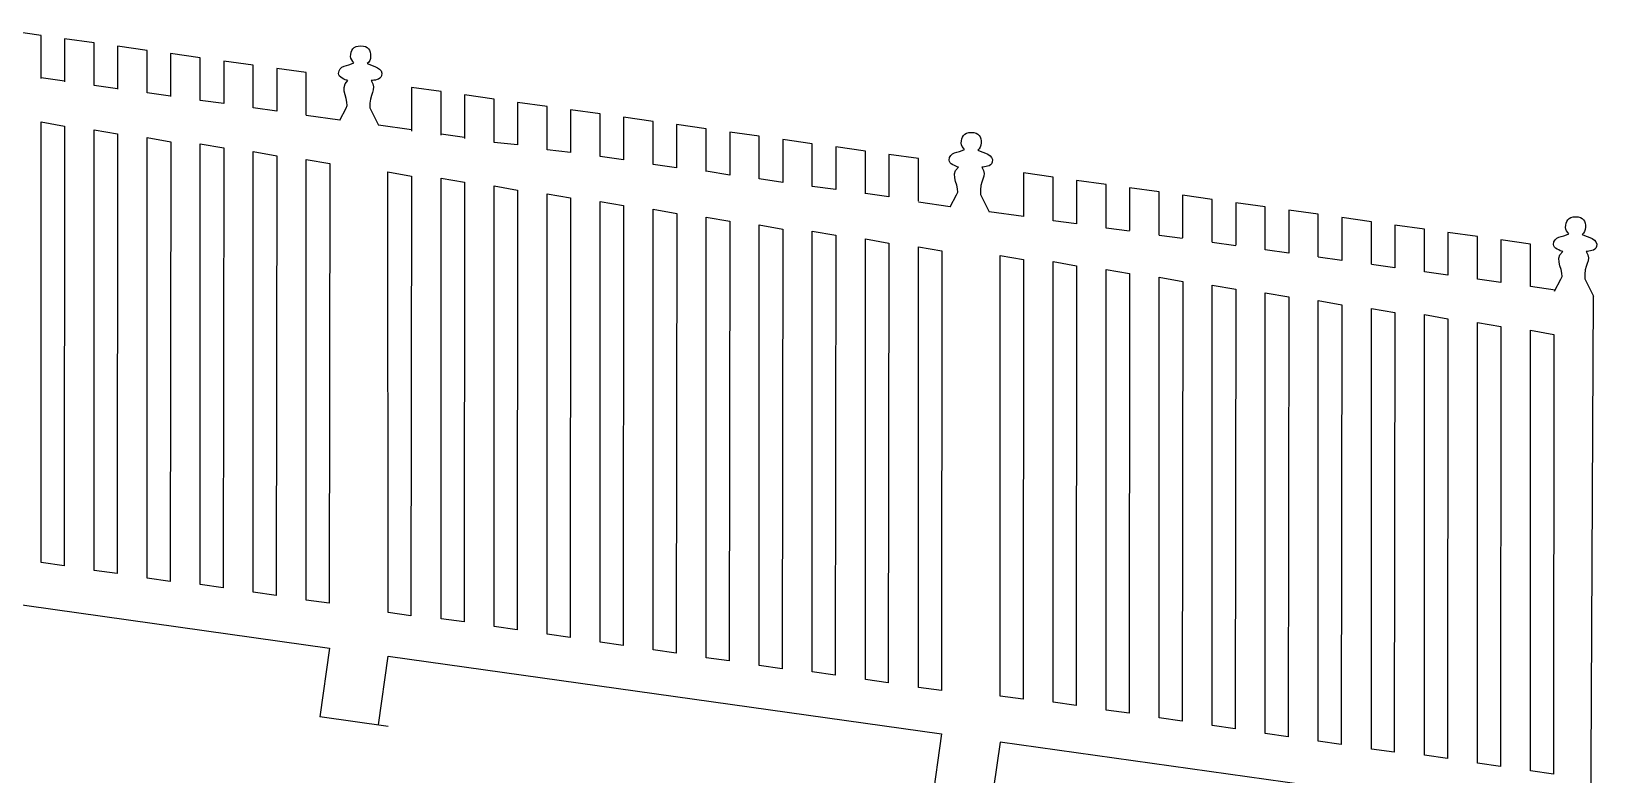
# Model space of a CAD drawing. Extents: x -294 to 276, y -108 to 146.
# Drawn here: x 198.8 to 265.2, y 83.1 to 114.6 of the extents above; entities that cross this region are included whole.
import ezdxf

# ---------------------------------------------------------------- set-up
doc = ezdxf.new("R2010")
doc.units = 0
doc.header["$MEASUREMENT"] = 0
doc.layers.add('OUTLINE', color=7, linetype='CONTINUOUS')

msp = doc.modelspace()

# ---------------------------------------------------------------- linework, layer by layer
at = {"layer": 'OUTLINE', "color": 1}
for points, knots in [([(199.1753, 112.6438), (199.1753, 112.6438), (199.1753, 114.4728), (199.1753, 114.4728), (199.1753, 114.4728), (199.1753, 114.4728), (197.9213, 114.6486), (197.9213, 114.6486), (197.9213, 114.6486), (197.9213, 114.6486), (197.9213, 112.8422), (197.9213, 112.8422)], [0, 0, 0, 0, 0.25, 0.25, 0.25, 0.25, 0.5, 0.5, 0.5, 0.5, 1, 1, 1, 1]), ([(201.4229, 112.3516), (201.4229, 112.3516), (201.4229, 114.1574), (201.4229, 114.1574), (201.4229, 114.1574), (201.4229, 114.1574), (200.1693, 114.3332), (200.1693, 114.3332), (200.1693, 114.3332), (200.1693, 114.3332), (200.1693, 112.5064), (200.1693, 112.5064)], [0, 0, 0, 0, 0.25, 0.25, 0.25, 0.25, 0.5, 0.5, 0.5, 0.5, 1, 1, 1, 1]), ([(203.6703, 112.0366), (203.6703, 112.0366), (203.6703, 113.842), (203.6703, 113.842), (203.6703, 113.842), (203.6703, 113.842), (202.4173, 114.0178), (202.4173, 114.0178), (202.4173, 114.0178), (202.4173, 114.0178), (202.4173, 112.1954), (202.4173, 112.1954)], [0, 0, 0, 0, 0.25, 0.25, 0.25, 0.25, 0.5, 0.5, 0.5, 0.5, 1, 1, 1, 1]), ([(205.9179, 111.7114), (205.9179, 111.7114), (205.9179, 113.5266), (205.9179, 113.5266), (205.9179, 113.5266), (205.9179, 113.5266), (204.6651, 113.7024), (204.6651, 113.7024), (204.6651, 113.7024), (204.6651, 113.7024), (204.6651, 111.8846), (204.6651, 111.8846)], [0, 0, 0, 0, 0.25, 0.25, 0.25, 0.25, 0.5, 0.5, 0.5, 0.5, 1, 1, 1, 1]), ([(211.8305, 110.8844), (211.8305, 110.8844), (212.0983, 111.3886), (212.0983, 111.3886), (212.0983, 111.3886), (212.3049, 111.6706), (211.7473, 112.2224), (212.1751, 112.5556), (212.1751, 112.5556), (212.0697, 112.591), (211.7713, 112.6984), (211.7793, 112.8604), (211.7793, 112.8604), (211.7969, 113.2182), (212.1671, 113.1664), (212.4349, 113.3098), (212.4349, 113.3098), (212.3707, 113.3854), (212.2933, 113.4776), (212.2933, 113.5766), (212.2933, 113.5766), (212.2933, 113.836), (212.4053, 114.033), (212.7235, 114.033), (212.7235, 114.033), (213.0415, 114.033), (213.1407, 113.8492), (213.1407, 113.5898), (213.1407, 113.5898), (213.1407, 113.4722), (213.0873, 113.3384), (212.9999, 113.277), (212.9999, 113.277), (213.2443, 113.1766), (213.6959, 113.0916), (213.6019, 112.7672), (213.6019, 112.7672), (213.5455, 112.5726), (213.2985, 112.5824), (213.1667, 112.5572), (213.1667, 112.5572), (213.4331, 112.1518), (213.0457, 112.002), (213.1099, 111.3988), (213.1099, 111.3988), (213.1099, 111.3988), (213.4739, 110.6658), (213.4739, 110.6658)], [0, 0, 0, 0, 0.0769231, 0.0769231, 0.0769231, 0.0769231, 0.1538462, 0.1538462, 0.1538462, 0.1538462, 0.2307692, 0.2307692, 0.2307692, 0.2307692, 0.3076923, 0.3076923, 0.3076923, 0.3076923, 0.3846154, 0.3846154, 0.3846154, 0.3846154, 0.4615385, 0.4615385, 0.4615385, 0.4615385, 0.5384615, 0.5384615, 0.5384615, 0.5384615, 0.6153846, 0.6153846, 0.6153846, 0.6153846, 0.6923077, 0.6923077, 0.6923077, 0.6923077, 0.7692308, 0.7692308, 0.7692308, 0.7692308, 0.8461538, 0.8461538, 0.8461538, 0.8461538, 1, 1, 1, 1]), ([(208.1653, 111.4006), (208.1653, 111.4006), (208.1653, 113.2114), (208.1653, 113.2114), (208.1653, 113.2114), (208.1653, 113.2114), (206.9127, 113.3872), (206.9127, 113.3872), (206.9127, 113.3872), (206.9127, 113.3872), (206.9127, 111.5822), (206.9127, 111.5822)], [0, 0, 0, 0, 0.25, 0.25, 0.25, 0.25, 0.5, 0.5, 0.5, 0.5, 1, 1, 1, 1]), ([(210.4127, 111.0918), (210.4127, 111.0918), (210.4127, 112.896), (210.4127, 112.896), (210.4127, 112.896), (210.4127, 112.896), (209.1603, 113.0718), (209.1603, 113.0718), (209.1603, 113.0718), (209.1603, 113.0718), (209.1603, 111.2674), (209.1603, 111.2674)], [0, 0, 0, 0, 0.25, 0.25, 0.25, 0.25, 0.5, 0.5, 0.5, 0.5, 1, 1, 1, 1]), ([(216.1233, 110.2432), (216.1233, 110.2432), (216.1233, 112.0902), (216.1233, 112.0902), (216.1233, 112.0902), (216.1233, 112.0902), (214.8683, 112.2662), (214.8683, 112.2662), (214.8683, 112.2662), (214.8683, 112.2662), (214.8683, 110.4168), (214.8683, 110.4168)], [0, 0, 0, 0, 0.25, 0.25, 0.25, 0.25, 0.5, 0.5, 0.5, 0.5, 1, 1, 1, 1]), ([(218.3707, 109.9324), (218.3707, 109.9324), (218.3707, 111.7748), (218.3707, 111.7748), (218.3707, 111.7748), (218.3707, 111.7748), (217.1165, 111.9508), (217.1165, 111.9508), (217.1165, 111.9508), (217.1165, 111.9508), (217.1165, 110.1058), (217.1165, 110.1058)], [0, 0, 0, 0, 0.25, 0.25, 0.25, 0.25, 0.5, 0.5, 0.5, 0.5, 1, 1, 1, 1]), ([(220.6183, 109.6216), (220.6183, 109.6216), (220.6183, 111.4596), (220.6183, 111.4596), (220.6183, 111.4596), (220.6183, 111.4596), (219.3643, 111.6354), (219.3643, 111.6354), (219.3643, 111.6354), (219.3643, 111.6354), (219.3643, 109.8282), (219.3643, 109.8282)], [0, 0, 0, 0, 0.25, 0.25, 0.25, 0.25, 0.5, 0.5, 0.5, 0.5, 1, 1, 1, 1]), ([(222.8657, 109.3376), (222.8657, 109.3376), (222.8657, 111.1442), (222.8657, 111.1442), (222.8657, 111.1442), (222.8657, 111.1442), (221.6123, 111.32), (221.6123, 111.32), (221.6123, 111.32), (221.6123, 111.32), (221.6123, 109.5132), (221.6123, 109.5132)], [0, 0, 0, 0, 0.25, 0.25, 0.25, 0.25, 0.5, 0.5, 0.5, 0.5, 1, 1, 1, 1]), ([(225.1131, 109), (225.1131, 109), (225.1131, 110.829), (225.1131, 110.829), (225.1131, 110.829), (225.1131, 110.829), (223.8591, 111.0048), (223.8591, 111.0048), (223.8591, 111.0048), (223.8591, 111.0048), (223.8591, 109.1984), (223.8591, 109.1984)], [0, 0, 0, 0, 0.25, 0.25, 0.25, 0.25, 0.5, 0.5, 0.5, 0.5, 1, 1, 1, 1]), ([(200.1484, 91.9765), (200.1484, 91.9765), (200.1711, 110.6278), (200.1711, 110.6278), (200.1711, 110.6278), (200.1711, 110.6278), (199.1753, 110.8047), (199.1753, 110.8047), (199.1753, 110.8047), (199.1753, 110.8047), (199.1754, 92.1152), (199.1754, 92.1152), (199.1754, 92.1152), (199.1754, 92.1152), (200.1484, 91.9765), (200.1484, 91.9765)], [0, 0, 0, 0, 0.2, 0.2, 0.2, 0.2, 0.4, 0.4, 0.4, 0.4, 0.6, 0.6, 0.6, 0.6, 1, 1, 1, 1]), ([(202.396, 91.6457), (202.396, 91.6457), (202.4187, 110.297), (202.4187, 110.297), (202.4187, 110.297), (202.4187, 110.297), (201.4229, 110.4739), (201.4229, 110.4739), (201.4229, 110.4739), (201.4229, 110.4739), (201.423, 91.7844), (201.423, 91.7844), (201.423, 91.7844), (201.423, 91.7844), (202.396, 91.6457), (202.396, 91.6457)], [0, 0, 0, 0, 0.2, 0.2, 0.2, 0.2, 0.4, 0.4, 0.4, 0.4, 0.6, 0.6, 0.6, 0.6, 1, 1, 1, 1]), ([(227.3607, 108.7078), (227.3607, 108.7078), (227.3607, 110.5136), (227.3607, 110.5136), (227.3607, 110.5136), (227.3607, 110.5136), (226.1071, 110.6894), (226.1071, 110.6894), (226.1071, 110.6894), (226.1071, 110.6894), (226.1071, 108.8626), (226.1071, 108.8626)], [0, 0, 0, 0, 0.25, 0.25, 0.25, 0.25, 0.5, 0.5, 0.5, 0.5, 1, 1, 1, 1]), ([(229.6081, 108.3928), (229.6081, 108.3928), (229.6081, 110.1982), (229.6081, 110.1982), (229.6081, 110.1982), (229.6081, 110.1982), (228.3551, 110.374), (228.3551, 110.374), (228.3551, 110.374), (228.3551, 110.374), (228.3551, 108.5516), (228.3551, 108.5516)], [0, 0, 0, 0, 0.25, 0.25, 0.25, 0.25, 0.5, 0.5, 0.5, 0.5, 1, 1, 1, 1]), ([(237.7035, 107.2112), (237.7035, 107.2112), (237.9713, 107.7154), (237.9713, 107.7154), (237.9713, 107.7154), (238.1779, 107.9974), (237.6203, 108.5492), (238.0481, 108.8824), (238.0481, 108.8824), (237.9427, 108.9178), (237.6443, 109.0252), (237.6523, 109.1872), (237.6523, 109.1872), (237.6699, 109.545), (238.0401, 109.4932), (238.3079, 109.6366), (238.3079, 109.6366), (238.2437, 109.7122), (238.1663, 109.8044), (238.1663, 109.9034), (238.1663, 109.9034), (238.1663, 110.1628), (238.2783, 110.3598), (238.5965, 110.3598), (238.5965, 110.3598), (238.9145, 110.3598), (239.0137, 110.176), (239.0137, 109.9166), (239.0137, 109.9166), (239.0137, 109.799), (238.9603, 109.6652), (238.8729, 109.6038), (238.8729, 109.6038), (239.1173, 109.5034), (239.5689, 109.4184), (239.4749, 109.094), (239.4749, 109.094), (239.4185, 108.8994), (239.1715, 108.9092), (239.0397, 108.884), (239.0397, 108.884), (239.3061, 108.4786), (238.9187, 108.3288), (238.9829, 107.7256), (238.9829, 107.7256), (238.9829, 107.7256), (239.3469, 106.9926), (239.3469, 106.9926)], [0, 0, 0, 0, 0.0769231, 0.0769231, 0.0769231, 0.0769231, 0.1538462, 0.1538462, 0.1538462, 0.1538462, 0.2307692, 0.2307692, 0.2307692, 0.2307692, 0.3076923, 0.3076923, 0.3076923, 0.3076923, 0.3846154, 0.3846154, 0.3846154, 0.3846154, 0.4615385, 0.4615385, 0.4615385, 0.4615385, 0.5384615, 0.5384615, 0.5384615, 0.5384615, 0.6153846, 0.6153846, 0.6153846, 0.6153846, 0.6923077, 0.6923077, 0.6923077, 0.6923077, 0.7692308, 0.7692308, 0.7692308, 0.7692308, 0.8461538, 0.8461538, 0.8461538, 0.8461538, 1, 1, 1, 1]), ([(204.6434, 91.3149), (204.6434, 91.3149), (204.6661, 109.9662), (204.6661, 109.9662), (204.6661, 109.9662), (204.6661, 109.9662), (203.6703, 110.1431), (203.6703, 110.1431), (203.6703, 110.1431), (203.6703, 110.1431), (203.6704, 91.4536), (203.6704, 91.4536), (203.6704, 91.4536), (203.6704, 91.4536), (204.6434, 91.3149), (204.6434, 91.3149)], [0, 0, 0, 0, 0.2, 0.2, 0.2, 0.2, 0.4, 0.4, 0.4, 0.4, 0.6, 0.6, 0.6, 0.6, 1, 1, 1, 1]), ([(206.891, 91.0503), (206.891, 91.0503), (206.9137, 109.7016), (206.9137, 109.7016), (206.9137, 109.7016), (206.9137, 109.7016), (205.9179, 109.8785), (205.9179, 109.8785), (205.9179, 109.8785), (205.9179, 109.8785), (205.918, 91.189), (205.918, 91.189), (205.918, 91.189), (205.918, 91.189), (206.891, 91.0503), (206.891, 91.0503)], [0, 0, 0, 0, 0.2, 0.2, 0.2, 0.2, 0.4, 0.4, 0.4, 0.4, 0.6, 0.6, 0.6, 0.6, 1, 1, 1, 1]), ([(231.8557, 108.0676), (231.8557, 108.0676), (231.8557, 109.8828), (231.8557, 109.8828), (231.8557, 109.8828), (231.8557, 109.8828), (230.6029, 110.0586), (230.6029, 110.0586), (230.6029, 110.0586), (230.6029, 110.0586), (230.6029, 108.2408), (230.6029, 108.2408)], [0, 0, 0, 0, 0.25, 0.25, 0.25, 0.25, 0.5, 0.5, 0.5, 0.5, 1, 1, 1, 1]), ([(234.1031, 107.7568), (234.1031, 107.7568), (234.1031, 109.5676), (234.1031, 109.5676), (234.1031, 109.5676), (234.1031, 109.5676), (232.8505, 109.7434), (232.8505, 109.7434), (232.8505, 109.7434), (232.8505, 109.7434), (232.8505, 107.9384), (232.8505, 107.9384)], [0, 0, 0, 0, 0.25, 0.25, 0.25, 0.25, 0.5, 0.5, 0.5, 0.5, 1, 1, 1, 1]), ([(209.1384, 90.7197), (209.1384, 90.7197), (209.1611, 109.371), (209.1611, 109.371), (209.1611, 109.371), (209.1611, 109.371), (208.1653, 109.5479), (208.1653, 109.5479), (208.1653, 109.5479), (208.1653, 109.5479), (208.1654, 90.8584), (208.1654, 90.8584), (208.1654, 90.8584), (208.1654, 90.8584), (209.1384, 90.7197), (209.1384, 90.7197)], [0, 0, 0, 0, 0.2, 0.2, 0.2, 0.2, 0.4, 0.4, 0.4, 0.4, 0.6, 0.6, 0.6, 0.6, 1, 1, 1, 1]), ([(211.3858, 90.3891), (211.3858, 90.3891), (211.4085, 109.0404), (211.4085, 109.0404), (211.4085, 109.0404), (211.4085, 109.0404), (210.4127, 109.2173), (210.4127, 109.2173), (210.4127, 109.2173), (210.4127, 109.2173), (210.4128, 90.5278), (210.4128, 90.5278), (210.4128, 90.5278), (210.4128, 90.5278), (211.3858, 90.3891), (211.3858, 90.3891)], [0, 0, 0, 0, 0.2, 0.2, 0.2, 0.2, 0.4, 0.4, 0.4, 0.4, 0.6, 0.6, 0.6, 0.6, 1, 1, 1, 1]), ([(236.3505, 107.448), (236.3505, 107.448), (236.3505, 109.2522), (236.3505, 109.2522), (236.3505, 109.2522), (236.3505, 109.2522), (235.0981, 109.428), (235.0981, 109.428), (235.0981, 109.428), (235.0981, 109.428), (235.0981, 107.6236), (235.0981, 107.6236)], [0, 0, 0, 0, 0.25, 0.25, 0.25, 0.25, 0.5, 0.5, 0.5, 0.5, 1, 1, 1, 1]), ([(214.8488, 89.8601), (214.8488, 89.8601), (214.8715, 108.5114), (214.8715, 108.5114), (214.8715, 108.5114), (214.8715, 108.5114), (213.8757, 108.6883), (213.8757, 108.6883), (213.8757, 108.6883), (213.8757, 108.6883), (213.8758, 89.9988), (213.8758, 89.9988), (213.8758, 89.9988), (213.8758, 89.9988), (214.8488, 89.8601), (214.8488, 89.8601)], [0, 0, 0, 0, 0.2, 0.2, 0.2, 0.2, 0.4, 0.4, 0.4, 0.4, 0.6, 0.6, 0.6, 0.6, 1, 1, 1, 1]), ([(217.0964, 89.5955), (217.0964, 89.5955), (217.1191, 108.2468), (217.1191, 108.2468), (217.1191, 108.2468), (217.1191, 108.2468), (216.1233, 108.4237), (216.1233, 108.4237), (216.1233, 108.4237), (216.1233, 108.4237), (216.1234, 89.7342), (216.1234, 89.7342), (216.1234, 89.7342), (216.1234, 89.7342), (217.0964, 89.5955), (217.0964, 89.5955)], [0, 0, 0, 0, 0.2, 0.2, 0.2, 0.2, 0.4, 0.4, 0.4, 0.4, 0.6, 0.6, 0.6, 0.6, 1, 1, 1, 1]), ([(242.0609, 106.6172), (242.0609, 106.6172), (242.0609, 108.4642), (242.0609, 108.4642), (242.0609, 108.4642), (242.0609, 108.4642), (240.8059, 108.6402), (240.8059, 108.6402), (240.8059, 108.6402), (240.8059, 108.6402), (240.8059, 106.7908), (240.8059, 106.7908)], [0, 0, 0, 0, 0.25, 0.25, 0.25, 0.25, 0.5, 0.5, 0.5, 0.5, 1, 1, 1, 1]), ([(244.3083, 106.3064), (244.3083, 106.3064), (244.3083, 108.1488), (244.3083, 108.1488), (244.3083, 108.1488), (244.3083, 108.1488), (243.0541, 108.3248), (243.0541, 108.3248), (243.0541, 108.3248), (243.0541, 108.3248), (243.0541, 106.4798), (243.0541, 106.4798)], [0, 0, 0, 0, 0.25, 0.25, 0.25, 0.25, 0.5, 0.5, 0.5, 0.5, 1, 1, 1, 1]), ([(219.3438, 89.2647), (219.3438, 89.2647), (219.3665, 107.916), (219.3665, 107.916), (219.3665, 107.916), (219.3665, 107.916), (218.3707, 108.0929), (218.3707, 108.0929), (218.3707, 108.0929), (218.3707, 108.0929), (218.3708, 89.4034), (218.3708, 89.4034), (218.3708, 89.4034), (218.3708, 89.4034), (219.3438, 89.2647), (219.3438, 89.2647)], [0, 0, 0, 0, 0.2, 0.2, 0.2, 0.2, 0.4, 0.4, 0.4, 0.4, 0.6, 0.6, 0.6, 0.6, 1, 1, 1, 1]), ([(221.5914, 88.9339), (221.5914, 88.9339), (221.6141, 107.5852), (221.6141, 107.5852), (221.6141, 107.5852), (221.6141, 107.5852), (220.6183, 107.7621), (220.6183, 107.7621), (220.6183, 107.7621), (220.6183, 107.7621), (220.6184, 89.0726), (220.6184, 89.0726), (220.6184, 89.0726), (220.6184, 89.0726), (221.5914, 88.9339), (221.5914, 88.9339)], [0, 0, 0, 0, 0.2, 0.2, 0.2, 0.2, 0.4, 0.4, 0.4, 0.4, 0.6, 0.6, 0.6, 0.6, 1, 1, 1, 1]), ([(246.5559, 105.9956), (246.5559, 105.9956), (246.5559, 107.8336), (246.5559, 107.8336), (246.5559, 107.8336), (246.5559, 107.8336), (245.3019, 108.0094), (245.3019, 108.0094), (245.3019, 108.0094), (245.3019, 108.0094), (245.3019, 106.2022), (245.3019, 106.2022)], [0, 0, 0, 0, 0.25, 0.25, 0.25, 0.25, 0.5, 0.5, 0.5, 0.5, 1, 1, 1, 1]), ([(248.8033, 105.7116), (248.8033, 105.7116), (248.8033, 107.5182), (248.8033, 107.5182), (248.8033, 107.5182), (248.8033, 107.5182), (247.5499, 107.694), (247.5499, 107.694), (247.5499, 107.694), (247.5499, 107.694), (247.5499, 105.8872), (247.5499, 105.8872)], [0, 0, 0, 0, 0.25, 0.25, 0.25, 0.25, 0.5, 0.5, 0.5, 0.5, 1, 1, 1, 1]), ([(223.8388, 88.6031), (223.8388, 88.6031), (223.8615, 107.2544), (223.8615, 107.2544), (223.8615, 107.2544), (223.8615, 107.2544), (222.8657, 107.4313), (222.8657, 107.4313), (222.8657, 107.4313), (222.8657, 107.4313), (222.8658, 88.7418), (222.8658, 88.7418), (222.8658, 88.7418), (222.8658, 88.7418), (223.8388, 88.6031), (223.8388, 88.6031)], [0, 0, 0, 0, 0.2, 0.2, 0.2, 0.2, 0.4, 0.4, 0.4, 0.4, 0.6, 0.6, 0.6, 0.6, 1, 1, 1, 1]), ([(226.0862, 88.2723), (226.0862, 88.2723), (226.1089, 106.9236), (226.1089, 106.9236), (226.1089, 106.9236), (226.1089, 106.9236), (225.1131, 107.1005), (225.1131, 107.1005), (225.1131, 107.1005), (225.1131, 107.1005), (225.1132, 88.411), (225.1132, 88.411), (225.1132, 88.411), (225.1132, 88.411), (226.0862, 88.2723), (226.0862, 88.2723)], [0, 0, 0, 0, 0.2, 0.2, 0.2, 0.2, 0.4, 0.4, 0.4, 0.4, 0.6, 0.6, 0.6, 0.6, 1, 1, 1, 1]), ([(251.0507, 105.374), (251.0507, 105.374), (251.0507, 107.203), (251.0507, 107.203), (251.0507, 107.203), (251.0507, 107.203), (249.7967, 107.3788), (249.7967, 107.3788), (249.7967, 107.3788), (249.7967, 107.3788), (249.7967, 105.5724), (249.7967, 105.5724)], [0, 0, 0, 0, 0.25, 0.25, 0.25, 0.25, 0.5, 0.5, 0.5, 0.5, 1, 1, 1, 1]), ([(253.2983, 105.0818), (253.2983, 105.0818), (253.2983, 106.8876), (253.2983, 106.8876), (253.2983, 106.8876), (253.2983, 106.8876), (252.0447, 107.0634), (252.0447, 107.0634), (252.0447, 107.0634), (252.0447, 107.0634), (252.0447, 105.2366), (252.0447, 105.2366)], [0, 0, 0, 0, 0.25, 0.25, 0.25, 0.25, 0.5, 0.5, 0.5, 0.5, 1, 1, 1, 1]), ([(228.3338, 87.9415), (228.3338, 87.9415), (228.3565, 106.5928), (228.3565, 106.5928), (228.3565, 106.5928), (228.3565, 106.5928), (227.3607, 106.7697), (227.3607, 106.7697), (227.3607, 106.7697), (227.3607, 106.7697), (227.3608, 88.0802), (227.3608, 88.0802), (227.3608, 88.0802), (227.3608, 88.0802), (228.3338, 87.9415), (228.3338, 87.9415)], [0, 0, 0, 0, 0.2, 0.2, 0.2, 0.2, 0.4, 0.4, 0.4, 0.4, 0.6, 0.6, 0.6, 0.6, 1, 1, 1, 1]), ([(230.5812, 87.6107), (230.5812, 87.6107), (230.6039, 106.262), (230.6039, 106.262), (230.6039, 106.262), (230.6039, 106.262), (229.6081, 106.4389), (229.6081, 106.4389), (229.6081, 106.4389), (229.6081, 106.4389), (229.6082, 87.7494), (229.6082, 87.7494), (229.6082, 87.7494), (229.6082, 87.7494), (230.5812, 87.6107), (230.5812, 87.6107)], [0, 0, 0, 0, 0.2, 0.2, 0.2, 0.2, 0.4, 0.4, 0.4, 0.4, 0.6, 0.6, 0.6, 0.6, 1, 1, 1, 1]), ([(255.5457, 104.7668), (255.5457, 104.7668), (255.5457, 106.5722), (255.5457, 106.5722), (255.5457, 106.5722), (255.5457, 106.5722), (254.2927, 106.748), (254.2927, 106.748), (254.2927, 106.748), (254.2927, 106.748), (254.2927, 104.9256), (254.2927, 104.9256)], [0, 0, 0, 0, 0.25, 0.25, 0.25, 0.25, 0.5, 0.5, 0.5, 0.5, 1, 1, 1, 1]), ([(257.7933, 104.4416), (257.7933, 104.4416), (257.7933, 106.2568), (257.7933, 106.2568), (257.7933, 106.2568), (257.7933, 106.2568), (256.5405, 106.4326), (256.5405, 106.4326), (256.5405, 106.4326), (256.5405, 106.4326), (256.5405, 104.6148), (256.5405, 104.6148)], [0, 0, 0, 0, 0.25, 0.25, 0.25, 0.25, 0.5, 0.5, 0.5, 0.5, 1, 1, 1, 1]), ([(263.3125, 103.6336), (263.3125, 103.6336), (263.5803, 104.1378), (263.5803, 104.1378), (263.5803, 104.1378), (263.7869, 104.4198), (263.2293, 104.9716), (263.6571, 105.3048), (263.6571, 105.3048), (263.5517, 105.3402), (263.2533, 105.4476), (263.2613, 105.6096), (263.2613, 105.6096), (263.2789, 105.9674), (263.6491, 105.9156), (263.9169, 106.059), (263.9169, 106.059), (263.8527, 106.1346), (263.7753, 106.2268), (263.7753, 106.3258), (263.7753, 106.3258), (263.7753, 106.5852), (263.8873, 106.7822), (264.2055, 106.7822), (264.2055, 106.7822), (264.5235, 106.7822), (264.6227, 106.5984), (264.6227, 106.339), (264.6227, 106.339), (264.6227, 106.2214), (264.5693, 106.0876), (264.4819, 106.0262), (264.4819, 106.0262), (264.7263, 105.9258), (265.1779, 105.8408), (265.0839, 105.5164), (265.0839, 105.5164), (265.0275, 105.3218), (264.7805, 105.3316), (264.6487, 105.3064), (264.6487, 105.3064), (264.9151, 104.901), (264.5277, 104.7512), (264.5919, 104.148), (264.5919, 104.148), (264.5919, 104.148), (264.9559, 103.415), (264.9559, 103.415)], [0, 0, 0, 0, 0.0769231, 0.0769231, 0.0769231, 0.0769231, 0.1538462, 0.1538462, 0.1538462, 0.1538462, 0.2307692, 0.2307692, 0.2307692, 0.2307692, 0.3076923, 0.3076923, 0.3076923, 0.3076923, 0.3846154, 0.3846154, 0.3846154, 0.3846154, 0.4615385, 0.4615385, 0.4615385, 0.4615385, 0.5384615, 0.5384615, 0.5384615, 0.5384615, 0.6153846, 0.6153846, 0.6153846, 0.6153846, 0.6923077, 0.6923077, 0.6923077, 0.6923077, 0.7692308, 0.7692308, 0.7692308, 0.7692308, 0.8461538, 0.8461538, 0.8461538, 0.8461538, 1, 1, 1, 1]), ([(232.8288, 87.3461), (232.8288, 87.3461), (232.8515, 105.9974), (232.8515, 105.9974), (232.8515, 105.9974), (232.8515, 105.9974), (231.8557, 106.1743), (231.8557, 106.1743), (231.8557, 106.1743), (231.8557, 106.1743), (231.8558, 87.4848), (231.8558, 87.4848), (231.8558, 87.4848), (231.8558, 87.4848), (232.8288, 87.3461), (232.8288, 87.3461)], [0, 0, 0, 0, 0.2, 0.2, 0.2, 0.2, 0.4, 0.4, 0.4, 0.4, 0.6, 0.6, 0.6, 0.6, 1, 1, 1, 1]), ([(235.0762, 87.0155), (235.0762, 87.0155), (235.0989, 105.6668), (235.0989, 105.6668), (235.0989, 105.6668), (235.0989, 105.6668), (234.1031, 105.8437), (234.1031, 105.8437), (234.1031, 105.8437), (234.1031, 105.8437), (234.1032, 87.1542), (234.1032, 87.1542), (234.1032, 87.1542), (234.1032, 87.1542), (235.0762, 87.0155), (235.0762, 87.0155)], [0, 0, 0, 0, 0.2, 0.2, 0.2, 0.2, 0.4, 0.4, 0.4, 0.4, 0.6, 0.6, 0.6, 0.6, 1, 1, 1, 1]), ([(260.0407, 104.1308), (260.0407, 104.1308), (260.0407, 105.9416), (260.0407, 105.9416), (260.0407, 105.9416), (260.0407, 105.9416), (258.7881, 106.1174), (258.7881, 106.1174), (258.7881, 106.1174), (258.7881, 106.1174), (258.7881, 104.3124), (258.7881, 104.3124)], [0, 0, 0, 0, 0.25, 0.25, 0.25, 0.25, 0.5, 0.5, 0.5, 0.5, 1, 1, 1, 1]), ([(262.2881, 103.822), (262.2881, 103.822), (262.2881, 105.6262), (262.2881, 105.6262), (262.2881, 105.6262), (262.2881, 105.6262), (261.0357, 105.802), (261.0357, 105.802), (261.0357, 105.802), (261.0357, 105.802), (261.0357, 103.9976), (261.0357, 103.9976)], [0, 0, 0, 0, 0.25, 0.25, 0.25, 0.25, 0.5, 0.5, 0.5, 0.5, 1, 1, 1, 1]), ([(237.3236, 86.6849), (237.3236, 86.6849), (237.3463, 105.3362), (237.3463, 105.3362), (237.3463, 105.3362), (237.3463, 105.3362), (236.3505, 105.5131), (236.3505, 105.5131), (236.3505, 105.5131), (236.3505, 105.5131), (236.3506, 86.8236), (236.3506, 86.8236), (236.3506, 86.8236), (236.3506, 86.8236), (237.3236, 86.6849), (237.3236, 86.6849)], [0, 0, 0, 0, 0.2, 0.2, 0.2, 0.2, 0.4, 0.4, 0.4, 0.4, 0.6, 0.6, 0.6, 0.6, 1, 1, 1, 1]), ([(240.7864, 86.3175), (240.7864, 86.3175), (240.8091, 104.9688), (240.8091, 104.9688), (240.8091, 104.9688), (240.8091, 104.9688), (239.8133, 105.1457), (239.8133, 105.1457), (239.8133, 105.1457), (239.8133, 105.1457), (239.8134, 86.4562), (239.8134, 86.4562), (239.8134, 86.4562), (239.8134, 86.4562), (240.7864, 86.3175), (240.7864, 86.3175)], [0, 0, 0, 0, 0.2, 0.2, 0.2, 0.2, 0.4, 0.4, 0.4, 0.4, 0.6, 0.6, 0.6, 0.6, 1, 1, 1, 1]), ([(243.034, 86.0529), (243.034, 86.0529), (243.0567, 104.7042), (243.0567, 104.7042), (243.0567, 104.7042), (243.0567, 104.7042), (242.0609, 104.8811), (242.0609, 104.8811), (242.0609, 104.8811), (242.0609, 104.8811), (242.061, 86.1916), (242.061, 86.1916), (242.061, 86.1916), (242.061, 86.1916), (243.034, 86.0529), (243.034, 86.0529)], [0, 0, 0, 0, 0.2, 0.2, 0.2, 0.2, 0.4, 0.4, 0.4, 0.4, 0.6, 0.6, 0.6, 0.6, 1, 1, 1, 1]), ([(245.2814, 85.7221), (245.2814, 85.7221), (245.3041, 104.3734), (245.3041, 104.3734), (245.3041, 104.3734), (245.3041, 104.3734), (244.3083, 104.5503), (244.3083, 104.5503), (244.3083, 104.5503), (244.3083, 104.5503), (244.3084, 85.8608), (244.3084, 85.8608), (244.3084, 85.8608), (244.3084, 85.8608), (245.2814, 85.7221), (245.2814, 85.7221)], [0, 0, 0, 0, 0.2, 0.2, 0.2, 0.2, 0.4, 0.4, 0.4, 0.4, 0.6, 0.6, 0.6, 0.6, 1, 1, 1, 1]), ([(247.529, 85.3913), (247.529, 85.3913), (247.5517, 104.0426), (247.5517, 104.0426), (247.5517, 104.0426), (247.5517, 104.0426), (246.5559, 104.2195), (246.5559, 104.2195), (246.5559, 104.2195), (246.5559, 104.2195), (246.556, 85.53), (246.556, 85.53), (246.556, 85.53), (246.556, 85.53), (247.529, 85.3913), (247.529, 85.3913)], [0, 0, 0, 0, 0.2, 0.2, 0.2, 0.2, 0.4, 0.4, 0.4, 0.4, 0.6, 0.6, 0.6, 0.6, 1, 1, 1, 1]), ([(249.7764, 85.0605), (249.7764, 85.0605), (249.7991, 103.7118), (249.7991, 103.7118), (249.7991, 103.7118), (249.7991, 103.7118), (248.8033, 103.8887), (248.8033, 103.8887), (248.8033, 103.8887), (248.8033, 103.8887), (248.8034, 85.1992), (248.8034, 85.1992), (248.8034, 85.1992), (248.8034, 85.1992), (249.7764, 85.0605), (249.7764, 85.0605)], [0, 0, 0, 0, 0.2, 0.2, 0.2, 0.2, 0.4, 0.4, 0.4, 0.4, 0.6, 0.6, 0.6, 0.6, 1, 1, 1, 1]), ([(252.0238, 84.7297), (252.0238, 84.7297), (252.0465, 103.381), (252.0465, 103.381), (252.0465, 103.381), (252.0465, 103.381), (251.0507, 103.5579), (251.0507, 103.5579), (251.0507, 103.5579), (251.0507, 103.5579), (251.0508, 84.8684), (251.0508, 84.8684), (251.0508, 84.8684), (251.0508, 84.8684), (252.0238, 84.7297), (252.0238, 84.7297)], [0, 0, 0, 0, 0.2, 0.2, 0.2, 0.2, 0.4, 0.4, 0.4, 0.4, 0.6, 0.6, 0.6, 0.6, 1, 1, 1, 1]), ([(254.2714, 84.3989), (254.2714, 84.3989), (254.2941, 103.0502), (254.2941, 103.0502), (254.2941, 103.0502), (254.2941, 103.0502), (253.2983, 103.2271), (253.2983, 103.2271), (253.2983, 103.2271), (253.2983, 103.2271), (253.2984, 84.5376), (253.2984, 84.5376), (253.2984, 84.5376), (253.2984, 84.5376), (254.2714, 84.3989), (254.2714, 84.3989)], [0, 0, 0, 0, 0.2, 0.2, 0.2, 0.2, 0.4, 0.4, 0.4, 0.4, 0.6, 0.6, 0.6, 0.6, 1, 1, 1, 1]), ([(256.5188, 84.0681), (256.5188, 84.0681), (256.5415, 102.7194), (256.5415, 102.7194), (256.5415, 102.7194), (256.5415, 102.7194), (255.5457, 102.8963), (255.5457, 102.8963), (255.5457, 102.8963), (255.5457, 102.8963), (255.5458, 84.2068), (255.5458, 84.2068), (255.5458, 84.2068), (255.5458, 84.2068), (256.5188, 84.0681), (256.5188, 84.0681)], [0, 0, 0, 0, 0.2, 0.2, 0.2, 0.2, 0.4, 0.4, 0.4, 0.4, 0.6, 0.6, 0.6, 0.6, 1, 1, 1, 1]), ([(258.7664, 83.8035), (258.7664, 83.8035), (258.7891, 102.4548), (258.7891, 102.4548), (258.7891, 102.4548), (258.7891, 102.4548), (257.7933, 102.6317), (257.7933, 102.6317), (257.7933, 102.6317), (257.7933, 102.6317), (257.7934, 83.9422), (257.7934, 83.9422), (257.7934, 83.9422), (257.7934, 83.9422), (258.7664, 83.8035), (258.7664, 83.8035)], [0, 0, 0, 0, 0.2, 0.2, 0.2, 0.2, 0.4, 0.4, 0.4, 0.4, 0.6, 0.6, 0.6, 0.6, 1, 1, 1, 1]), ([(261.0138, 83.4729), (261.0138, 83.4729), (261.0365, 102.1242), (261.0365, 102.1242), (261.0365, 102.1242), (261.0365, 102.1242), (260.0407, 102.3011), (260.0407, 102.3011), (260.0407, 102.3011), (260.0407, 102.3011), (260.0408, 83.6116), (260.0408, 83.6116), (260.0408, 83.6116), (260.0408, 83.6116), (261.0138, 83.4729), (261.0138, 83.4729)], [0, 0, 0, 0, 0.2, 0.2, 0.2, 0.2, 0.4, 0.4, 0.4, 0.4, 0.6, 0.6, 0.6, 0.6, 1, 1, 1, 1]), ([(263.2612, 83.1423), (263.2612, 83.1423), (263.2839, 101.7936), (263.2839, 101.7936), (263.2839, 101.7936), (263.2839, 101.7936), (262.2881, 101.9705), (262.2881, 101.9705), (262.2881, 101.9705), (262.2881, 101.9705), (262.2882, 83.281), (262.2882, 83.281), (262.2882, 83.281), (262.2882, 83.281), (263.2612, 83.1423), (263.2612, 83.1423)], [0, 0, 0, 0, 0.2, 0.2, 0.2, 0.2, 0.4, 0.4, 0.4, 0.4, 0.6, 0.6, 0.6, 0.6, 1, 1, 1, 1]), ([(187.5285, 88.8876), (187.5285, 88.8876), (187.9379, 91.7885), (187.9379, 91.7885), (187.9379, 91.7885), (187.9379, 91.7885), (211.3971, 88.4915), (211.3971, 88.4915), (211.3971, 88.4915), (211.3971, 88.4915), (210.9859, 85.5777), (210.9859, 85.5777)], [0, 0, 0, 0, 0.25, 0.25, 0.25, 0.25, 0.5, 0.5, 0.5, 0.5, 1, 1, 1, 1]), ([(213.4716, 85.2269), (213.4716, 85.2269), (213.883, 88.1422), (213.883, 88.1422), (213.883, 88.1422), (213.883, 88.1422), (237.3375, 84.8458), (237.3375, 84.8458), (237.3375, 84.8458), (237.3375, 84.8458), (236.9243, 81.9177), (236.9243, 81.9177)], [0, 0, 0, 0, 0.25, 0.25, 0.25, 0.25, 0.5, 0.5, 0.5, 0.5, 1, 1, 1, 1]), ([(261.9453, 78.3871), (261.9453, 78.3871), (262.3605, 81.3291), (262.3605, 81.3291), (262.3605, 81.3291), (262.3605, 81.3291), (239.8133, 84.4979), (239.8133, 84.4979), (239.8133, 84.4979), (239.8133, 84.4979), (239.3999, 81.5684), (239.3999, 81.5684)], [0, 0, 0, 0, 0.25, 0.25, 0.25, 0.25, 0.5, 0.5, 0.5, 0.5, 1, 1, 1, 1])]:
    msp.add_open_spline(points, degree=3, knots=knots, dxfattribs=at)
for points in [[(200.1693, 112.529), (200.1693, 112.529), (199.1753, 112.669), (199.1753, 112.669)], [(202.4173, 112.212), (202.4173, 112.212), (201.4229, 112.3522), (201.4229, 112.3522)], [(204.6651, 111.895), (204.6651, 111.895), (203.6701, 112.0352), (203.6701, 112.0352)], [(206.9127, 111.5822), (206.9127, 111.5822), (205.9179, 111.7114), (205.9179, 111.7114)], [(209.1603, 111.2674), (209.1603, 111.2674), (208.1653, 111.4006), (208.1653, 111.4006)], [(211.8305, 110.8844), (211.8305, 110.8844), (210.4127, 111.0842), (210.4127, 111.0842)], [(214.8683, 110.4666), (214.8683, 110.4666), (213.4739, 110.6658), (213.4739, 110.6658)], [(217.1165, 110.146), (217.1165, 110.146), (216.1233, 110.2876), (216.1233, 110.2876)], [(219.3643, 109.8282), (219.3643, 109.8282), (218.3707, 109.9324), (218.3707, 109.9324)], [(221.6123, 109.5132), (221.6123, 109.5132), (220.6183, 109.6216), (220.6183, 109.6216)], [(223.8591, 109.1984), (223.8591, 109.1984), (222.8657, 109.3376), (222.8657, 109.3376)], [(226.1071, 108.8626), (226.1071, 108.8626), (225.1131, 109), (225.1131, 109)], [(228.3551, 108.5516), (228.3551, 108.5516), (227.3607, 108.7162), (227.3607, 108.7162)], [(230.6029, 108.2408), (230.6029, 108.2408), (229.6081, 108.3928), (229.6081, 108.3928)], [(232.8505, 107.9384), (232.8505, 107.9384), (231.8557, 108.0676), (231.8557, 108.0676)], [(235.0981, 107.6236), (235.0981, 107.6236), (234.1031, 107.7714), (234.1031, 107.7714)], [(237.7035, 107.2112), (237.7035, 107.2112), (236.3505, 107.404), (236.3505, 107.404)], [(240.8059, 106.7906), (240.8059, 106.7906), (239.3469, 106.9926), (239.3469, 106.9926)], [(243.0541, 106.4796), (243.0541, 106.4796), (242.0607, 106.6168), (242.0607, 106.6168)], [(245.3019, 106.1686), (245.3019, 106.1686), (244.3081, 106.306), (244.3081, 106.306)], [(247.5499, 105.8578), (247.5499, 105.8578), (246.5557, 105.9952), (246.5557, 105.9952)], [(249.7967, 105.5472), (249.7967, 105.5472), (248.8033, 105.6844), (248.8033, 105.6844)], [(252.0447, 105.2364), (252.0447, 105.2364), (251.0505, 105.3738), (251.0505, 105.3738)], [(254.2927, 104.9256), (254.2927, 104.9256), (253.2983, 105.063), (253.2983, 105.063)], [(256.5405, 104.6148), (256.5405, 104.6148), (255.5455, 104.7522), (255.5455, 104.7522)], [(258.7881, 104.304), (258.7881, 104.304), (257.7931, 104.4414), (257.7931, 104.4414)], [(261.0357, 103.9932), (261.0357, 103.9932), (260.0407, 104.1306), (260.0407, 104.1306)], [(263.3347, 103.6754), (263.3347, 103.6754), (262.2877, 103.82), (262.2877, 103.82)], [(264.8367, 77.9792), (264.8367, 77.9792), (264.9559, 103.415), (264.9559, 103.415)], [(213.883, 85.1689), (213.883, 85.1689), (210.9858, 85.5776), (210.9858, 85.5776)]]:
    msp.add_open_spline(points, degree=3, dxfattribs=at)

doc.saveas('drawing.dxf')
